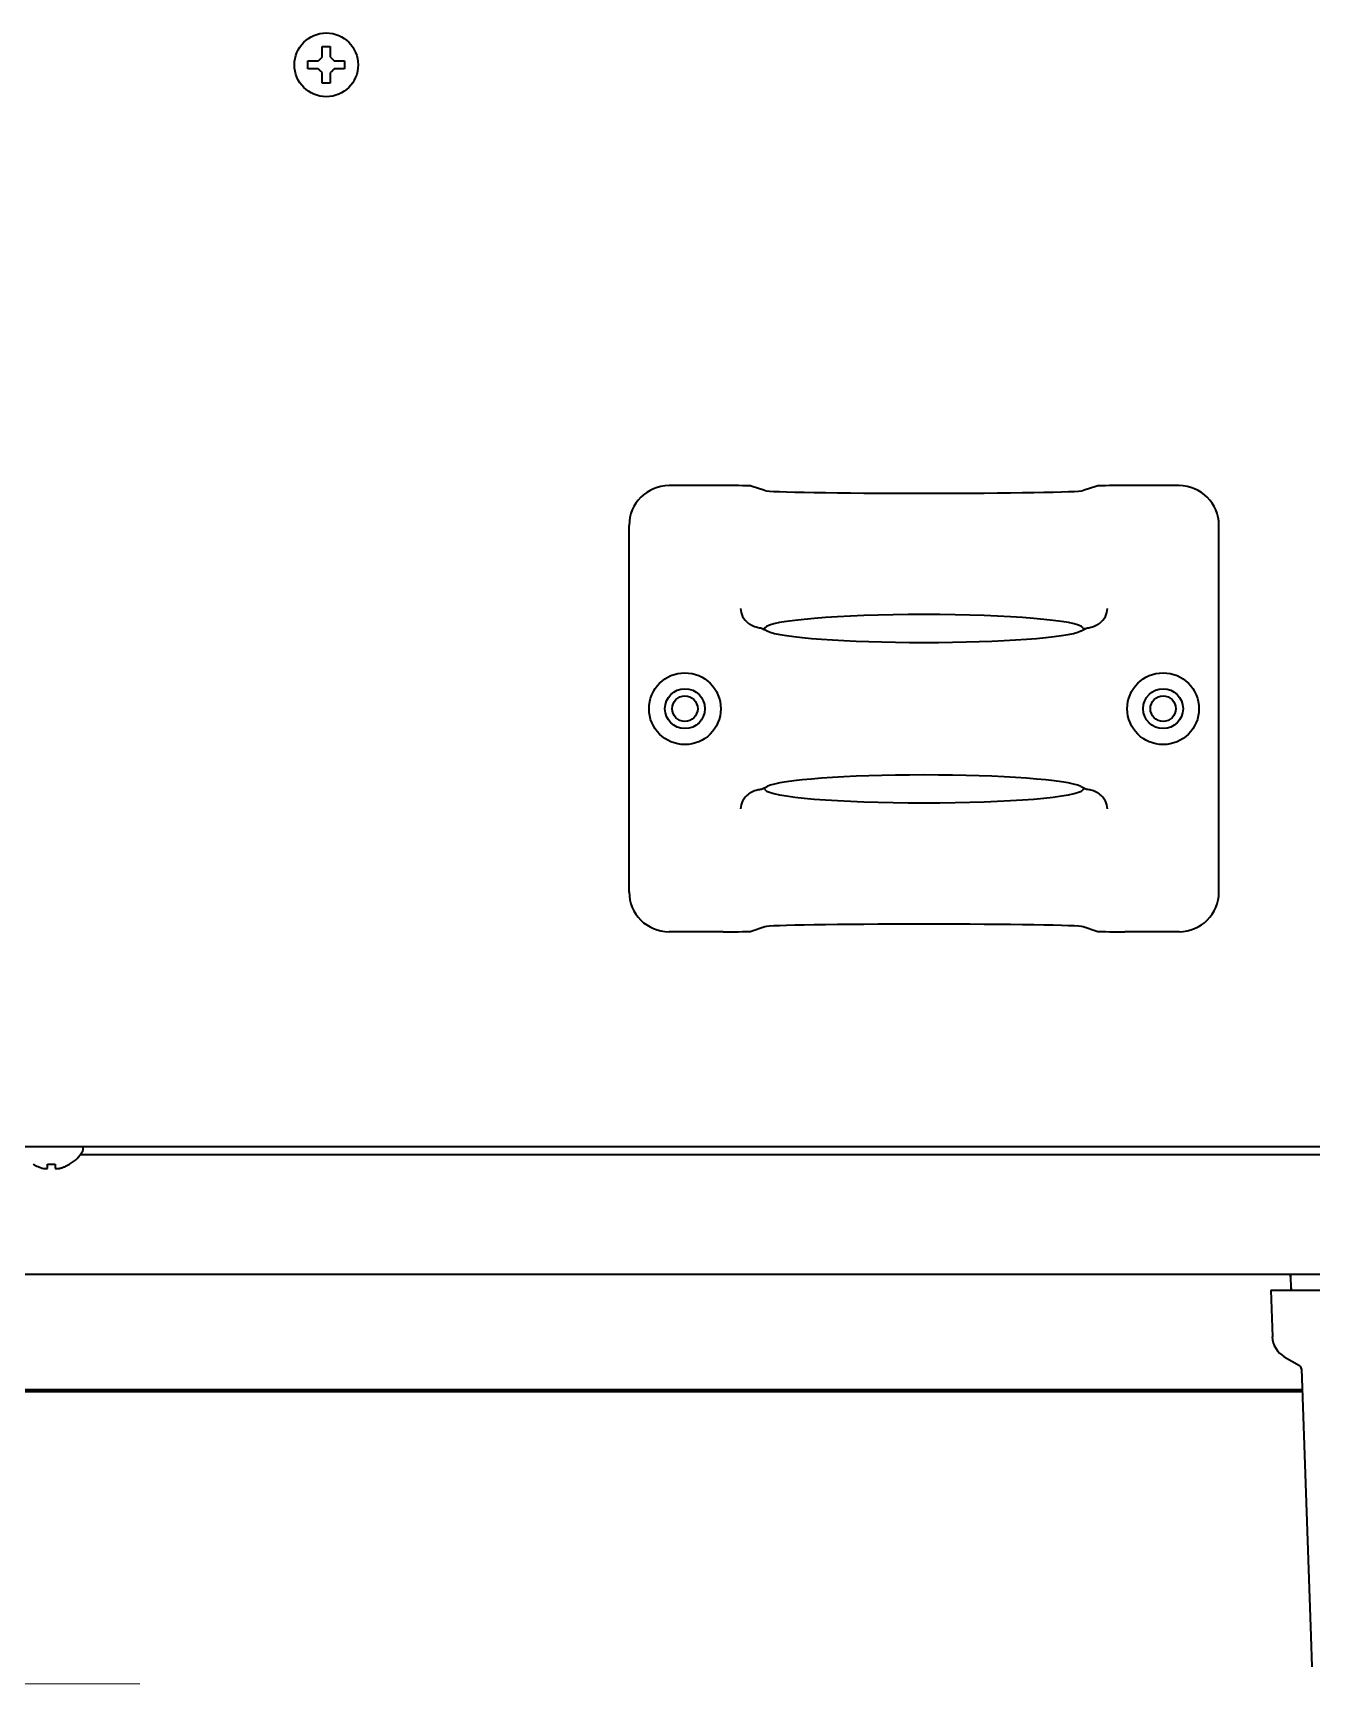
# Model space of a CAD drawing. Extents: x 5997 to 10491, y -672 to 3220.
# Drawn here: x 8691.3 to 8851.8, y 2194.1 to 2401.3 of the extents above; entities that cross this region are included whole.
import ezdxf

# ---------------------------------------------------------------- set-up
doc = ezdxf.new("R2010")
doc.units = 0
doc.header["$LTSCALE"] = 5
doc.layers.get('0').update_dxf_attribs({"linetype": 'CONTINUOUS', "lineweight": 0})
doc.layers.add('1', color=7, linetype='CONTINUOUS', true_color=0xffffff)

msp = doc.modelspace()

# ---------------------------------------------------------------- linework, layer by layer
at = {"color": 4}
msp.add_line((8604.67, 2194.13), (8704.67, 2194.13), dxfattribs=at)
at = {"layer": '1', "color": 7, "linetype": 'Continuous', "lineweight": 35}
for p, q in [((8725.77, 2397.33), (8725.77, 2397.83)), ((8725.77, 2396.83), (8725.77, 2397.33)), ((8730.37, 2397.83), (8730.37, 2397.33)), ((8730.37, 2397.33), (8730.37, 2396.83)), ((8777.89, 2344.53), (8771.08, 2344.53)), ((8783.1, 2343.9), (8781.38, 2344.47)), ((8824.76, 2344.47), (8823.05, 2343.9)), ((8835.07, 2344.53), (8828.26, 2344.53)), ((8766.07, 2293.52), (8766.07, 2339.53)), ((8840.07, 2293.52), (8840.07, 2339.53)), ((8782.77, 2326.59), (8783.38, 2326.28)), ((8783.1, 2326.68), (8782.98, 2326.48)), ((8822.77, 2326.28), (8823.38, 2326.59)), ((8823.05, 2326.68), (8823.16, 2326.48)), ((8782.77, 2306.47), (8783.38, 2306.77)), ((8783.1, 2306.37), (8782.98, 2306.57)), ((8822.77, 2306.77), (8823.38, 2306.47)), ((8823.05, 2306.37), (8823.16, 2306.57)), ((8777.89, 2288.53), (8771.08, 2288.53)), ((8783.1, 2289.16), (8781.38, 2288.58)), ((8824.76, 2288.58), (8823.05, 2289.16)), ((8835.07, 2288.53), (8828.26, 2288.53)), ((9231.07, 2261.53), (8663.37, 2261.53)), ((8697.57, 2261.43), (8697.56, 2261.53)), ((8697.57, 2261.23), (8697.57, 2261.43)), ((8691.27, 2259.35), (8691.27, 2259.38)), ((8695.87, 2259.38), (8695.87, 2259.35)), ((9061.16, 2260.53), (8697.19, 2260.53)), ((9198.07, 2245.53), (8665.42, 2245.53)), ((8849.04, 2245.53), (8849.08, 2243.53)), ((8849.18, 2243.53), (8849.07, 2245.53)), ((8846.57, 2243.53), (8848.57, 2243.53)), ((8846.57, 2243.53), (8846.78, 2237.69)), ((8848.57, 2243.53), (8906.74, 2243.53)), ((8848.27, 2235.2), (8850.17, 2234.11)), ((8850.42, 2233.69), (8851.62, 2200.12)), ((8850.54, 2231.04), (8665.42, 2231.04)), ((8850.55, 2230.78), (8665.42, 2230.78)), ((8851.62, 2200.12), (8851.75, 2196.26))]:
    msp.add_line(p, q, dxfattribs=at)
for centre, radius in [((8728.07, 2397.33), 4), ((8773.07, 2316.53), 4.5), ((8833.07, 2316.53), 4.5), ((8773.07, 2316.53), 2.5), ((8833.07, 2316.53), 2.5), ((8773.07, 2316.53), 1.6), ((8833.07, 2316.53), 1.6)]:
    msp.add_circle(centre, radius, dxfattribs=at)
for centre, radius, start, end in [((8693.37, 2263.45), 4.8, 301.3727, 329.6988), ((8697.17, 2261.23), 0.4, 329.6988, 0), ((8849.77, 2237.8), 3, 182, 240), ((8849.92, 2233.67), 0.5, 2, 60)]:
    msp.add_arc(centre, radius, start, end, dxfattribs=at)
for centre, major_axis, ratio, start_param, end_param in [((8771.08, 2339.53), (4.75, -1.58), 0.998478, 1.89276, 3.462643), ((8777.89, 2344.47), (3.5, 0), 0.017455, 0.05236, 1.570796), ((8803.07, 2343.92), (20, 0), 0.017455, -3.089233, -0.05236), ((8828.26, 2344.47), (3.5, 0), 0.017455, 1.570796, 3.089233), ((8835.07, 2339.53), (4.75, 1.58), 0.998478, -0.32105, 1.248833), ((8782.61, 2329.2), (1.29, 2.16), 0.99484, -3.269542, -3.152361), ((8803.07, 2326.59), (20, 0), 0.087489, 0.05236, 3.089233), ((8823.54, 2329.2), (-1.29, 2.16), 0.99484, -3.130824, -3.013643), ((8781.29, 2326.56), (1.5, 0), 0.087489, 0.174533, 0.565507), ((8803.07, 2326.59), (20, 0), 0.087489, -2.96706, -0.174533), ((8824.85, 2326.56), (1.5, 0), 0.087489, 2.576086, 2.96706), ((8803.07, 2306.46), (20, 0), 0.087489, 0.174533, 2.96706), ((8781.29, 2306.49), (1.5, 0), 0.087489, -0.565507, -0.174533), ((8803.07, 2306.46), (20, 0), 0.087489, -3.089233, -0.05236), ((8824.85, 2306.49), (1.5, 0), 0.087489, -2.96706, -2.576086), ((8782.61, 2303.85), (-1.29, 2.16), 0.99484, 0.010769, 0.127949), ((8823.54, 2303.85), (1.29, 2.16), 0.99484, -0.127949, -0.010769), ((8771.08, 2293.53), (4.75, 1.58), 0.998478, 2.820542, 4.390425), ((8835.07, 2293.53), (4.75, -1.58), 0.998478, -1.248833, 0.32105), ((8777.89, 2288.59), (3.5, 0), 0.017455, -1.570796, -0.05236), ((8803.07, 2289.14), (20, 0), 0.017455, 0.05236, 3.089233), ((8828.26, 2288.59), (3.5, 0), 0.017455, -3.089233, -1.570796)]:
    msp.add_ellipse(centre, major_axis=major_axis, ratio=ratio, start_param=start_param, end_param=end_param, dxfattribs=at)
for points in [[(8727.57, 2398.33), (8727.57, 2398.38), (8727.57, 2398.49), (8727.57, 2398.65), (8727.57, 2398.81), (8727.57, 2398.96), (8727.57, 2399.12), (8727.57, 2399.27), (8727.57, 2399.44), (8727.57, 2399.56), (8727.57, 2399.63)], [(8727.57, 2399.63), (8727.74, 2399.63), (8728.07, 2399.63), (8728.41, 2399.63), (8728.57, 2399.63)], [(8727.07, 2397.83), (8727.1, 2397.85), (8727.14, 2397.9), (8727.22, 2397.97), (8727.29, 2398.04), (8727.36, 2398.11), (8727.43, 2398.18), (8727.5, 2398.25), (8727.55, 2398.3), (8727.57, 2398.33)], [(8728.57, 2398.33), (8728.6, 2398.3), (8728.65, 2398.25), (8728.72, 2398.18), (8728.8, 2398.1), (8728.87, 2398.03), (8728.93, 2397.96), (8729, 2397.9), (8729.05, 2397.85), (8729.07, 2397.83)], [(8729.07, 2397.83), (8729.13, 2397.83), (8729.24, 2397.83), (8729.4, 2397.83), (8729.56, 2397.83), (8729.71, 2397.83), (8729.86, 2397.83), (8730.02, 2397.83), (8730.19, 2397.83), (8730.31, 2397.83), (8730.37, 2397.83)], [(8727.07, 2396.83), (8727.02, 2396.83), (8726.91, 2396.83), (8726.75, 2396.83), (8726.59, 2396.83), (8726.43, 2396.83), (8726.28, 2396.83), (8726.13, 2396.83), (8725.96, 2396.83), (8725.84, 2396.83), (8725.77, 2396.83)], [(8727.57, 2396.33), (8727.55, 2396.35), (8727.5, 2396.4), (8727.42, 2396.48), (8727.35, 2396.55), (8727.28, 2396.62), (8727.21, 2396.69), (8727.14, 2396.76), (8727.1, 2396.8), (8727.07, 2396.83)], [(8729.07, 2396.83), (8729.05, 2396.8), (8729, 2396.75), (8728.93, 2396.68), (8728.86, 2396.61), (8728.79, 2396.54), (8728.72, 2396.47), (8728.64, 2396.4), (8728.6, 2396.35), (8728.57, 2396.33)], [(8728.57, 2396.33), (8728.57, 2396.27), (8728.57, 2396.16), (8728.57, 2396), (8728.57, 2395.84), (8728.57, 2395.69), (8728.57, 2395.54), (8728.57, 2395.38), (8728.57, 2395.21), (8728.57, 2395.09), (8728.57, 2395.03)], [(8728.57, 2395.03), (8728.41, 2395.03), (8728.07, 2395.03), (8727.74, 2395.03), (8727.57, 2395.03)], [(8692.57, 2258.83), (8692.6, 2258.83), (8692.64, 2258.82), (8692.72, 2258.82), (8692.79, 2258.81), (8692.86, 2258.81), (8692.93, 2258.82), (8693, 2258.82), (8693.05, 2258.83), (8693.07, 2258.83)], [(8693.07, 2258.83), (8693.07, 2258.84), (8693.07, 2258.87), (8693.07, 2258.92), (8693.07, 2258.98), (8693.07, 2259.04), (8693.07, 2259.11), (8693.07, 2259.18), (8693.07, 2259.27), (8693.07, 2259.34), (8693.07, 2259.38)], [(8693.07, 2259.38), (8693.24, 2259.36), (8693.57, 2259.34), (8693.91, 2259.36), (8694.07, 2259.38)], [(8694.07, 2258.83), (8694.1, 2258.83), (8694.15, 2258.82), (8694.22, 2258.82), (8694.3, 2258.81), (8694.37, 2258.81), (8694.43, 2258.82), (8694.5, 2258.82), (8694.55, 2258.83), (8694.57, 2258.83)], [(8694.57, 2258.83), (8694.63, 2258.84), (8694.74, 2258.87), (8694.9, 2258.92), (8695.06, 2258.98), (8695.21, 2259.04), (8695.36, 2259.11), (8695.52, 2259.18), (8695.69, 2259.27), (8695.81, 2259.34), (8695.87, 2259.38)]]:
    msp.add_open_spline(points, degree=3, dxfattribs=at)
for points, knots in [([(8728.57, 2399.63), (8728.57, 2399.42), (8728.57, 2399.21), (8728.57, 2398.89), (8728.57, 2398.78), (8728.57, 2398.55), (8728.57, 2398.44), (8728.57, 2398.33)], [0, 0, 0, 0, 0.5, 0.5, 0.75, 0.75, 1, 1, 1, 1]), ([(8725.77, 2397.83), (8725.98, 2397.83), (8726.19, 2397.83), (8726.51, 2397.83), (8726.62, 2397.83), (8726.84, 2397.83), (8726.96, 2397.83), (8727.07, 2397.83)], [0, 0, 0, 0, 0.5, 0.5, 0.75, 0.75, 1, 1, 1, 1]), ([(8727.57, 2395.03), (8727.57, 2395.23), (8727.57, 2395.44), (8727.57, 2395.76), (8727.57, 2395.87), (8727.57, 2396.1), (8727.57, 2396.21), (8727.57, 2396.33)], [0, 0, 0, 0, 0.5, 0.5, 0.75, 0.75, 1, 1, 1, 1]), ([(8730.37, 2396.83), (8730.17, 2396.83), (8729.96, 2396.83), (8729.64, 2396.83), (8729.53, 2396.83), (8729.3, 2396.83), (8729.19, 2396.83), (8729.07, 2396.83)], [0, 0, 0, 0, 0.5, 0.5, 0.75, 0.75, 1, 1, 1, 1]), ([(8780.05, 2329.11), (8780.07, 2328.77), (8780.26, 2328.04), (8780.75, 2327.47), (8781.05, 2327.23)], [0, 0, 0, 0, 0.472403, 1, 1, 1, 1]), ([(8825.09, 2327.23), (8825.39, 2327.47), (8825.88, 2328.04), (8826.08, 2328.77), (8826.09, 2329.11)], [0, 0, 0, 0, 0.527598, 1, 1, 1, 1]), ([(8782.56, 2326.63), (8782.37, 2326.66), (8781.93, 2326.74), (8781.51, 2326.93), (8781.29, 2327.06)], [0, 0, 0, 0, 0.432061, 1, 1, 1, 1]), ([(8824.85, 2327.06), (8824.64, 2326.93), (8824.22, 2326.74), (8823.78, 2326.66), (8823.59, 2326.63)], [0, 0, 0, 0, 0.567938, 1, 1, 1, 1]), ([(8781.29, 2305.99), (8781.51, 2306.12), (8781.93, 2306.31), (8782.37, 2306.39), (8782.56, 2306.42)], [0, 0, 0, 0, 0.567939, 1, 1, 1, 1]), ([(8823.59, 2306.42), (8823.78, 2306.39), (8824.22, 2306.31), (8824.64, 2306.12), (8824.85, 2305.99)], [0, 0, 0, 0, 0.432061, 1, 1, 1, 1]), ([(8781.05, 2305.82), (8780.75, 2305.59), (8780.26, 2305.01), (8780.07, 2304.29), (8780.05, 2303.94)], [0, 0, 0, 0, 0.527598, 1, 1, 1, 1]), ([(8826.09, 2303.94), (8826.08, 2304.29), (8825.88, 2305.01), (8825.39, 2305.59), (8825.09, 2305.82)], [0, 0, 0, 0, 0.472403, 1, 1, 1, 1]), ([(8691.27, 2259.38), (8691.48, 2259.26), (8691.69, 2259.15), (8692.01, 2259.01), (8692.12, 2258.97), (8692.34, 2258.89), (8692.46, 2258.86), (8692.57, 2258.83)], [0, 0, 0, 0, 0.5, 0.5, 0.75, 0.75, 1, 1, 1, 1]), ([(8694.07, 2259.38), (8694.07, 2259.26), (8694.07, 2259.15), (8694.07, 2259.01), (8694.07, 2258.97), (8694.07, 2258.89), (8694.07, 2258.86), (8694.07, 2258.83)], [0, 0, 0, 0, 0.5, 0.5, 0.75, 0.75, 1, 1, 1, 1])]:
    msp.add_open_spline(points, degree=3, knots=knots, dxfattribs=at)

doc.saveas('drawing.dxf')
